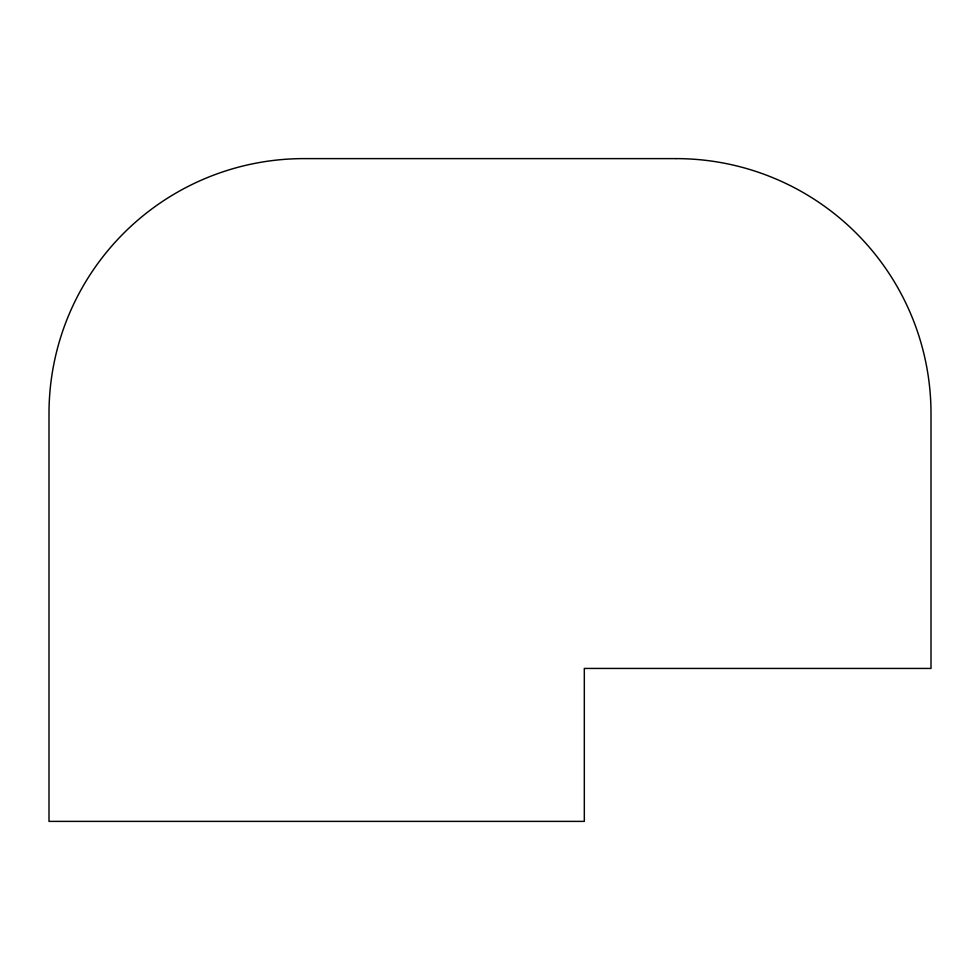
<?xml version="1.0" encoding="UTF-8"?>
<svg xmlns="http://www.w3.org/2000/svg" width="980" height="980" viewBox="0 0 980 980"><rect width="100%" height="100%" fill="white"/><g stroke="black" fill="none" stroke-linecap="round" stroke-linejoin="round"><path stroke-width="1.47" d="M676.09 158.613L303.91 158.613A254.91 254.91 0 0 0 49 413.523L49 821.387L584.313 821.387L584.313 668.433L931 668.433L931 413.523A254.91 254.91 0 0 0 676.09 158.613"/></g></svg>
